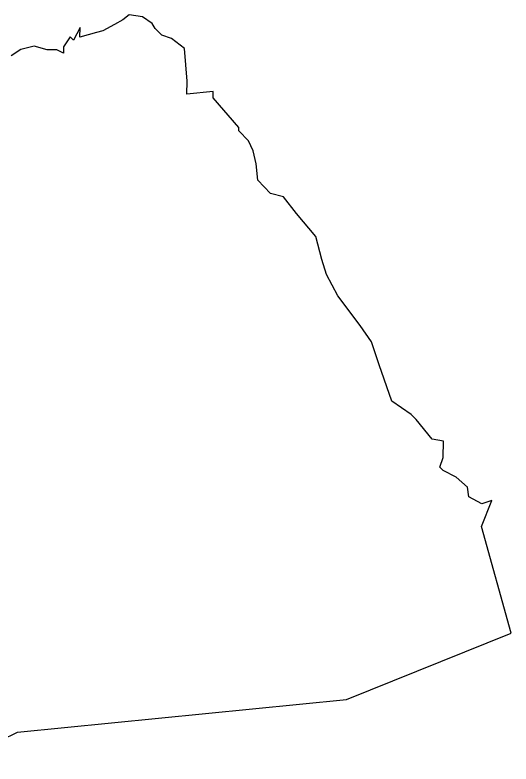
# Model space of a CAD drawing. Header units: metres. Extents: x 303714 to 308639, y 1944346 to 1947843.
# Drawn here: x 306567 to 308639, y 1944714 to 1947843 of the extents above; entities that cross this region are included whole.
import ezdxf

# ---------------------------------------------------------------- set-up
doc = ezdxf.new("R2010")
doc.units = ezdxf.units.M
doc.header["$MEASUREMENT"] = 0
doc.layers.add('VILLAGE BOUNDRY', color=10, linetype='Continuous')

msp = doc.modelspace()

# ---------------------------------------------------------------- linework, layer by layer
at = {"layer": 'VILLAGE BOUNDRY'}
msp.add_lwpolyline([(306303.3, 1944713.7), (306578.3, 1944846.2), (307952.3, 1944983.4), (308639, 1945260.2), (308515.7, 1945705.7), (308558.2, 1945814.3), (308517.1, 1945801.2), (308462.9, 1945829.3), (308456.6, 1945870.4), (308409.4, 1945912), (308355.3, 1945940.1), (308341.8, 1945953.9), (308356, 1945994.7), (308357, 1946062.9), (308309.3, 1946070.4), (308242.3, 1946153.3), (308222.1, 1946174.1), (308141, 1946229.9), (308088.5, 1946380.8), (308055.8, 1946476.9), (308009, 1946545.8), (307915.3, 1946670), (307868.8, 1946759.4), (307849.2, 1946821.1), (307823.2, 1946917.1), (307742.7, 1947013.8), (307689.1, 1947082.9), (307634.7, 1947097.3), (307580.9, 1947152.7), (307575.1, 1947221), (307562.2, 1947275.8), (307542.3, 1947317.1), (307501.9, 1947358.6), (307502.1, 1947372.3), (307394.7, 1947496.7), (307395.1, 1947524), (307285.7, 1947511.9), (307286.5, 1947566.5), (307274.8, 1947703.2), (307220.8, 1947744.9), (307180.1, 1947759.2), (307153.2, 1947786.9), (307139.8, 1947807.5), (307099.3, 1947835.4), (307044.8, 1947843.1), (307017.2, 1947823), (306982.8, 1947803), (306934.6, 1947776.4), (306907.2, 1947769.9), (306838.6, 1947750.5), (306839.2, 1947791.4), (306811.2, 1947737.2), (306797.7, 1947751.1), (306769.8, 1947710.5), (306769.4, 1947683.2), (306742.3, 1947697.2), (306701.4, 1947697.8), (306646.9, 1947712.3), (306592.2, 1947699.4), (306550.8, 1947672.7)], dxfattribs=at)

doc.saveas('drawing.dxf')
